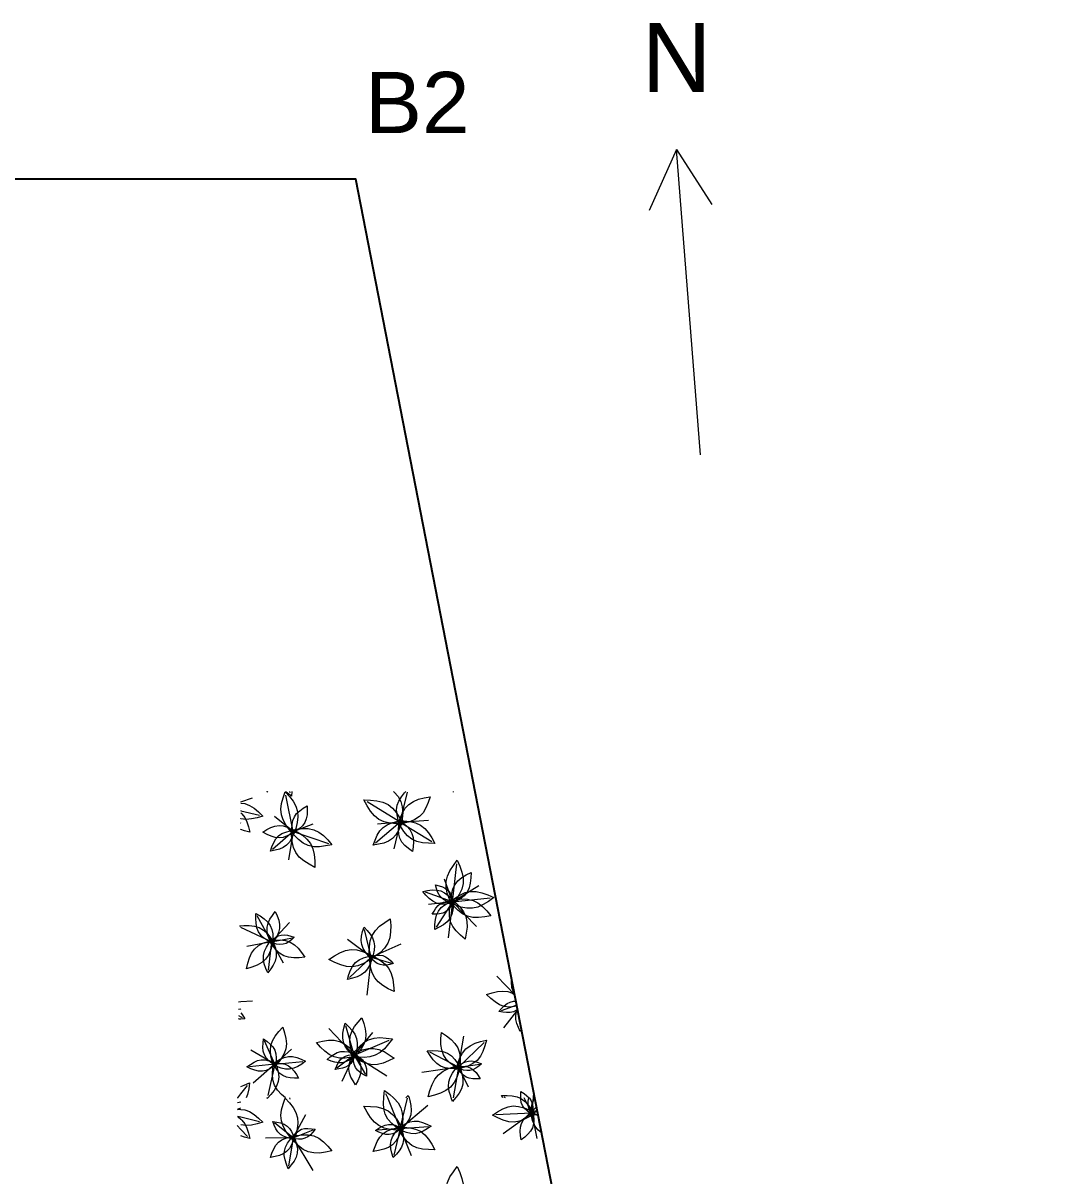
# Model space of a CAD drawing. Header units: metres. Extents: x 0 to 46.1, y -33.1 to 1.9.
# Drawn here: x 38.58 to 45.36, y -6.51 to 1.02 of the extents above; entities that cross this region are included whole.
import ezdxf
from ezdxf.enums import TextEntityAlignment as Align

# ---------------------------------------------------------------- set-up
doc = ezdxf.new("R2010")
doc.units = ezdxf.units.M
doc.header["$LTSCALE"] = 0.02
doc.layers.add('AB_EXT_MASSIF', color=8, linetype='Continuous', lineweight=9)
for name, color, linetype, lineweight, true_color in [('DIM', 7, 'Continuous', 13, 0x000000), ('SITE', 7, 'Continuous', 25, 0x000000), ('TEXT', 7, 'Continuous', 13, 0x000000)]:
    doc.layers.add(name, color=color, linetype=linetype, lineweight=lineweight, true_color=true_color)
doc.styles.add('JV', font='arial.ttf')

msp = doc.modelspace()

# ---------------------------------------------------------------- linework, layer by layer
at = {"layer": 'AB_EXT_MASSIF', "lineweight": 9, "true_color": 0x606060, "transparency": 33554597}
for points in [[(40, -4.0531), (39.9994, -4.0537)], [(40, -4.0656), (40.0755, -4.0396)], [(40.1747, -4), (40.1706, -4.0044), (40.1692, -4)], [(40.3438, -4.2795), (40.3167, -4.2487), (40.2927, -4.2172), (40.2744, -4.1847), (40.2635, -4.1506), (40.2607, -4.115), (40.2653, -4.0779), (40.2756, -4.0398), (40.289, -4.0009), (40.3161, -4.0318), (40.3401, -4.0632), (40.3585, -4.0958), (40.3694, -4.1298), (40.3722, -4.1654), (40.3676, -4.2025), (40.3572, -4.2407), (40.3438, -4.2795)], [(40.3321, -4), (40.3288, -4.029), (40.2947, -4.004), (40.2899, -4)], [(40.34, -4.26), (40.2934, -4.0232)], [(40.3161, -4), (40.3194, -4.0076)], [(41.0578, -4.211), (41.0146, -4.2099), (40.9731, -4.206), (40.9347, -4.1969), (40.9006, -4.1809), (40.871, -4.1576), (40.8457, -4.1275), (40.8235, -4.0922), (40.803, -4.0541), (40.8463, -4.0552), (40.8878, -4.0591), (40.9261, -4.0682), (40.9602, -4.0841), (40.9898, -4.1074), (41.0152, -4.1375), (41.0374, -4.1728), (41.0578, -4.211)], [(40.9968, -4), (41.0012, -4.0039), (41.0259, -4.0327), (41.0435, -4.0644), (41.0533, -4.0994), (41.0561, -4.1372), (41.0534, -4.1773), (41.0477, -4.2187)], [(41.0361, -4.2163), (41.0262, -4.1831), (41.0189, -4.1506), (41.0164, -4.1192), (41.0201, -4.0893), (41.0305, -4.0611), (41.0471, -4.0344), (41.0685, -4.0088), (41.0769, -4)], [(41.0252, -4.2125), (41.0386, -4.1748), (41.0539, -4.1394), (41.0728, -4.1083), (41.0966, -4.0829), (41.1255, -4.0636), (41.1592, -4.0498), (41.1966, -4.0404), (41.236, -4.0333), (41.2227, -4.0711), (41.2074, -4.1065), (41.1884, -4.1375), (41.1647, -4.163), (41.1357, -4.1823), (41.102, -4.1961), (41.0646, -4.2055), (41.0252, -4.2125)], [(41.04, -4.2), (41.0879, -4.0024)], [(41.3854, -4), (41.3848, -4.0034)], [(39.9986, -4.1241), (40, -4.1244)], [(40, -4.1092), (39.9988, -4.1095)], [(39.9993, -4.0658), (40, -4.0656)], [(40, -4.0749), (40.024, -4.0779), (40.0557, -4.0896), (40.0856, -4.1083), (40.1142, -4.1323), (40.1421, -4.1592), (40.1049, -4.1702), (40.0685, -4.1782), (40.0333, -4.181), (40, -4.1768)], [(40, -4.1244), (40.1213, -4.1541)], [(40, -4.1391), (40.0063, -4.1443), (40.0248, -4.1689), (40.0386, -4.1981), (40.0487, -4.2306), (40.0569, -4.2651), (40.0229, -4.2552), (40, -4.2467)], [(40.3331, -4.2725), (40.3324, -4.243), (40.3337, -4.2145), (40.3387, -4.188), (40.3484, -4.1642), (40.3634, -4.1432), (40.3831, -4.1249), (40.4065, -4.1086), (40.4319, -4.0933), (40.4326, -4.1229), (40.4313, -4.1514), (40.4263, -4.1779), (40.4165, -4.2017), (40.4016, -4.2227), (40.3819, -4.241), (40.3585, -4.2573), (40.3331, -4.2725)], [(41.04, -4.2), (40.8234, -4.0666)], [(39.9977, -4.2029), (40, -4.2052)], [(40, -4.1768), (39.9999, -4.1768), (39.998, -4.1762)], [(40.34, -4.26), (40.2192, -4.1626)], [(40.34, -4.26), (40.4711, -4.2093)], [(41.0533, -4.1887), (41.0413, -4.2227), (41.0275, -4.2546), (41.0104, -4.2827), (40.989, -4.3056), (40.9629, -4.3231), (40.9325, -4.3355), (40.8987, -4.3439), (40.8632, -4.3503), (40.8752, -4.3163), (40.889, -4.2844), (40.9061, -4.2563), (40.9275, -4.2334), (40.9536, -4.2159), (40.9841, -4.2036), (41.0178, -4.1951), (41.0533, -4.1887)], [(41.04, -4.2), (40.8784, -4.3374)], [(41.04, -4.2), (40.8922, -4.2113)], [(41.04, -4.2), (40.998, -4.3734)], [(41.0231, -4.1896), (41.0641, -4.1906), (41.1035, -4.1943), (41.1398, -4.203), (41.1722, -4.2181), (41.2002, -4.2402), (41.2243, -4.2687), (41.2453, -4.3022), (41.2647, -4.3384), (41.2237, -4.3373), (41.1843, -4.3336), (41.148, -4.325), (41.1156, -4.3099), (41.0876, -4.2878), (41.0635, -4.2592), (41.0425, -4.2258), (41.0231, -4.1896)], [(41.0341, -4.1856), (41.0596, -4.2052), (41.0829, -4.2257), (41.102, -4.2479), (41.1156, -4.2724), (41.1232, -4.2994), (41.1253, -4.3286), (41.1232, -4.3596), (41.1188, -4.3915), (41.0932, -4.3719), (41.07, -4.3514), (41.0509, -4.3291), (41.0373, -4.3046), (41.0297, -4.2777), (41.0276, -4.2484), (41.0297, -4.2175), (41.0341, -4.1856)], [(41.04, -4.2), (41.2247, -4.1859)], [(41.04, -4.2), (41.2454, -4.3265)], [(40, -4.2467), (39.9973, -4.2457)], [(40.3548, -4.2597), (40.3287, -4.2756), (40.3025, -4.2892), (40.2762, -4.2984), (40.2498, -4.302), (40.2233, -4.2995), (40.1967, -4.2913), (40.17, -4.2788), (40.1432, -4.2639), (40.1693, -4.248), (40.1955, -4.2344), (40.2218, -4.2252), (40.2482, -4.2216), (40.2747, -4.2241), (40.3013, -4.2323), (40.3281, -4.2448), (40.3548, -4.2597)], [(40.3511, -4.2503), (40.3413, -4.2791), (40.3301, -4.3062), (40.3159, -4.3301), (40.2981, -4.3497), (40.2763, -4.3647), (40.2508, -4.3755), (40.2224, -4.383), (40.1925, -4.3888), (40.2023, -4.36), (40.2135, -4.3329), (40.2277, -4.309), (40.2455, -4.2894), (40.2673, -4.2744), (40.2928, -4.2636), (40.3212, -4.2561), (40.3511, -4.2503)], [(40.34, -4.26), (40.2052, -4.3777)], [(40.34, -4.26), (40.3111, -4.4453)], [(40.3209, -4.2535), (40.3617, -4.2453), (40.4015, -4.2402), (40.4394, -4.2406), (40.4748, -4.2483), (40.5075, -4.2638), (40.5377, -4.2867), (40.566, -4.3151), (40.5933, -4.3466), (40.5525, -4.3547), (40.5127, -4.3599), (40.4748, -4.3595), (40.4394, -4.3518), (40.4067, -4.3362), (40.3765, -4.3133), (40.3482, -4.2849), (40.3209, -4.2535)], [(40.3293, -4.2423), (40.3668, -4.2628), (40.4014, -4.285), (40.4309, -4.3103), (40.4536, -4.3396), (40.4691, -4.3734), (40.4777, -4.4113), (40.4812, -4.4523), (40.4819, -4.495), (40.4445, -4.4745), (40.4098, -4.4523), (40.3804, -4.427), (40.3576, -4.3976), (40.3422, -4.3639), (40.3335, -4.326), (40.33, -4.285), (40.3293, -4.2423)], [(40.34, -4.26), (40.5715, -4.3391)], [(41.3776, -4.7405), (41.3606, -4.7014), (41.3469, -4.6626), (41.3392, -4.6246), (41.3394, -4.5875), (41.348, -4.5514), (41.3644, -4.5162), (41.3868, -4.4818), (41.4124, -4.4477), (41.4293, -4.4869), (41.443, -4.5256), (41.4507, -4.5636), (41.4506, -4.6007), (41.442, -4.6368), (41.4256, -4.672), (41.4032, -4.7064), (41.3776, -4.7405)], [(41.38, -4.72), (41.4096, -4.4712)], [(41.38, -4.72), (41.3292, -4.5718)], [(41.3708, -4.7345), (41.3722, -4.699), (41.3759, -4.6651), (41.3839, -4.6338), (41.3974, -4.606), (41.4168, -4.5821), (41.4418, -4.5617), (41.471, -4.5439), (41.5025, -4.5277), (41.5011, -4.5631), (41.4974, -4.5971), (41.4894, -4.6284), (41.476, -4.6561), (41.4565, -4.6801), (41.4315, -4.7005), (41.4023, -4.7182), (41.3708, -4.7345)], [(41.3945, -4.7252), (41.3632, -4.731), (41.3328, -4.7345), (41.3038, -4.7338), (41.2769, -4.7276), (41.252, -4.7153), (41.2292, -4.6975), (41.2078, -4.6755), (41.1873, -4.6512), (41.2186, -4.6454), (41.2491, -4.6419), (41.278, -4.6426), (41.305, -4.6488), (41.3298, -4.6611), (41.3526, -4.6788), (41.374, -4.7009), (41.3945, -4.7252)], [(41.38, -4.72), (41.2039, -4.6571)], [(41.3883, -4.7284), (41.3647, -4.722), (41.3425, -4.7143), (41.3227, -4.7042), (41.3062, -4.6909), (41.2931, -4.6741), (41.2832, -4.6542), (41.2757, -4.6319), (41.2697, -4.6083), (41.2932, -4.6146), (41.3155, -4.6224), (41.3352, -4.6325), (41.3518, -4.6458), (41.3649, -4.6625), (41.3748, -4.6824), (41.3822, -4.7048), (41.3883, -4.7284)], [(41.3597, -4.7222), (41.3937, -4.6972), (41.4281, -4.6754), (41.4632, -4.6596), (41.499, -4.6515), (41.5358, -4.6519), (41.5734, -4.66), (41.6116, -4.674), (41.6501, -4.6913), (41.6161, -4.7163), (41.5817, -4.738), (41.5466, -4.7539), (41.5108, -4.7619), (41.474, -4.7616), (41.4364, -4.7535), (41.3982, -4.7394), (41.3597, -4.7222)], [(41.38, -4.72), (41.5519, -4.6135)], [(41.38, -4.72), (41.2236, -4.7366)], [(41.3899, -4.7139), (41.3786, -4.735), (41.3664, -4.7546), (41.3524, -4.7713), (41.3361, -4.7842), (41.3172, -4.7931), (41.296, -4.7982), (41.2731, -4.8004), (41.2491, -4.8011), (41.2604, -4.78), (41.2726, -4.7604), (41.2866, -4.7437), (41.3029, -4.7308), (41.3218, -4.7219), (41.343, -4.7168), (41.3659, -4.7146), (41.3899, -4.7139)], [(41.3887, -4.7064), (41.3873, -4.7397), (41.3838, -4.7717), (41.3763, -4.8012), (41.3636, -4.8273), (41.3453, -4.8499), (41.3218, -4.8691), (41.2943, -4.8858), (41.2646, -4.9011), (41.266, -4.8677), (41.2695, -4.8358), (41.2769, -4.8063), (41.2896, -4.7802), (41.308, -4.7576), (41.3315, -4.7384), (41.359, -4.7217), (41.3887, -4.7064)], [(41.38, -4.72), (41.2745, -4.8855)], [(41.38, -4.72), (41.3522, -4.9536)], [(41.361, -4.7132), (41.4019, -4.7056), (41.4418, -4.701), (41.4796, -4.7019), (41.5149, -4.7101), (41.5473, -4.7261), (41.5772, -4.7494), (41.6051, -4.7782), (41.632, -4.81), (41.5911, -4.8176), (41.5512, -4.8222), (41.5134, -4.8212), (41.4781, -4.8131), (41.4457, -4.7971), (41.4158, -4.7738), (41.3879, -4.745), (41.361, -4.7132)], [(41.3737, -4.7017), (41.4039, -4.7278), (41.4311, -4.7549), (41.453, -4.7838), (41.468, -4.8151), (41.4754, -4.849), (41.4758, -4.8853), (41.4709, -4.9234), (41.4631, -4.9625), (41.433, -4.9364), (41.4058, -4.9093), (41.3838, -4.8804), (41.3689, -4.8491), (41.3615, -4.8152), (41.3611, -4.7789), (41.366, -4.7408), (41.3737, -4.7017)], [(41.38, -4.72), (41.6269, -4.6938)], [(41.38, -4.72), (41.5384, -4.8804)], [(40.2077, -4.9939), (40.1795, -4.9771), (40.1535, -4.959), (40.1315, -4.9387), (40.1149, -4.9155), (40.104, -4.889), (40.0984, -4.8597), (40.0969, -4.828), (40.0975, -4.7952), (40.1258, -4.812), (40.1518, -4.8301), (40.1737, -4.8504), (40.1904, -4.8736), (40.2013, -4.9), (40.2069, -4.9294), (40.2084, -4.9611), (40.2077, -4.9939)], [(40.2, -4.98), (40.1064, -4.8111)], [(40.1982, -4.9948), (40.1861, -4.9665), (40.1763, -4.9385), (40.1708, -4.911), (40.171, -4.8842), (40.1773, -4.8582), (40.1892, -4.8328), (40.2055, -4.808), (40.2241, -4.7835), (40.2362, -4.8118), (40.246, -4.8398), (40.2515, -4.8673), (40.2513, -4.8941), (40.245, -4.9201), (40.2331, -4.9454), (40.2168, -4.9703), (40.1982, -4.9948)], [(39.9903, -4.8767), (40, -4.8759)], [(40, -4.8867), (39.9993, -4.8864)], [(40, -4.8759), (40.018, -4.8742), (40.0543, -4.8734), (40.0883, -4.8775), (40.1194, -4.8878), (40.1473, -4.905), (40.1723, -4.9285), (40.195, -4.9568), (40.2165, -4.9877)], [(40.2, -4.98), (40, -4.8867)], [(40.2, -4.98), (40.3163, -4.8552)], [(40.8535, -5.0947), (40.8319, -5.0721), (40.8127, -5.0489), (40.7977, -5.0247), (40.7884, -4.9991), (40.7852, -4.9721), (40.7875, -4.9437), (40.7942, -4.9143), (40.8032, -4.8844), (40.8248, -4.907), (40.844, -4.9302), (40.859, -4.9544), (40.8683, -4.98), (40.8716, -5.007), (40.8692, -5.0354), (40.8625, -5.0648), (40.8535, -5.0947)], [(40.8406, -5.0988), (40.8379, -5.0555), (40.8381, -5.0137), (40.8438, -4.9746), (40.8567, -4.9392), (40.8773, -4.9076), (40.9051, -4.8795), (40.9384, -4.8543), (40.9747, -4.8305), (40.9774, -4.8738), (40.9772, -4.9156), (40.9715, -4.9546), (40.9586, -4.9901), (40.938, -5.0217), (40.9102, -5.0497), (40.8769, -5.075), (40.8406, -5.0988)], [(40.2124, -4.9668), (40.2041, -5.0032), (40.1937, -5.0378), (40.1794, -5.0687), (40.1601, -5.0949), (40.1353, -5.116), (40.1054, -5.1324), (40.0717, -5.1452), (40.0359, -5.156), (40.0442, -5.1195), (40.0546, -5.085), (40.0689, -5.054), (40.0882, -5.0278), (40.113, -5.0067), (40.1428, -4.9904), (40.1765, -4.9776), (40.2124, -4.9668)], [(40.2019, -4.9647), (40.2144, -4.994), (40.2246, -5.023), (40.2302, -5.0514), (40.23, -5.0792), (40.2235, -5.1061), (40.2111, -5.1324), (40.1943, -5.1581), (40.175, -5.1835), (40.1625, -5.1542), (40.1523, -5.1252), (40.1467, -5.0967), (40.1469, -5.069), (40.1534, -5.042), (40.1658, -5.0158), (40.1826, -4.9901), (40.2019, -4.9647)], [(40.1837, -4.9724), (40.2207, -4.969), (40.2566, -4.9682), (40.2902, -4.9722), (40.321, -4.9824), (40.3485, -4.9994), (40.3732, -5.0226), (40.3957, -5.0506), (40.4169, -5.0811), (40.3799, -5.0845), (40.344, -5.0853), (40.3104, -5.0813), (40.2796, -5.0711), (40.252, -5.0541), (40.2274, -5.0309), (40.2049, -5.0029), (40.1837, -4.9724)], [(40.1888, -4.9822), (40.2065, -4.9667), (40.2245, -4.953), (40.2432, -4.9426), (40.2627, -4.9364), (40.283, -4.9348), (40.3042, -4.9375), (40.3261, -4.9435), (40.3482, -4.9512), (40.3306, -4.9666), (40.3126, -4.9803), (40.2939, -4.9908), (40.2744, -4.997), (40.2541, -4.9985), (40.2329, -4.9958), (40.211, -4.9899), (40.1888, -4.9822)], [(40.2, -4.98), (40.3355, -4.9537)], [(40.85, -5.08), (40.695, -4.9651)], [(40.85, -5.08), (40.8072, -4.9012)], [(40.2, -4.98), (40.0384, -5.0114)], [(40.2, -4.98), (40.1772, -5.166)], [(40.2, -4.98), (40.2762, -5.1174)], [(40.8708, -5.0787), (40.835, -5.1025), (40.799, -5.1231), (40.7627, -5.1375), (40.7259, -5.144), (40.6886, -5.142), (40.6508, -5.132), (40.6126, -5.116), (40.5742, -5.0966), (40.61, -5.0728), (40.646, -5.0523), (40.6823, -5.0379), (40.7191, -5.0314), (40.7564, -5.0334), (40.7942, -5.0434), (40.8324, -5.0594), (40.8708, -5.0787)], [(40.85, -5.08), (41.0463, -4.9948)], [(40.8616, -5.069), (40.8523, -5.1007), (40.8412, -5.1306), (40.827, -5.1571), (40.8085, -5.1792), (40.7854, -5.1965), (40.7582, -5.2093), (40.7277, -5.2187), (40.6955, -5.2263), (40.7049, -5.1946), (40.7159, -5.1647), (40.7302, -5.1382), (40.7487, -5.1161), (40.7717, -5.0988), (40.799, -5.086), (40.8294, -5.0766), (40.8616, -5.069)], [(40.85, -5.08), (40.7088, -5.2137)], [(40.85, -5.08), (40.8214, -5.3295)], [(40.8388, -5.063), (40.8765, -5.0817), (40.9115, -5.1021), (40.9415, -5.1259), (40.965, -5.1539), (40.9816, -5.1865), (40.9916, -5.2235), (40.9967, -5.2637), (40.9991, -5.3057), (40.9614, -5.287), (40.9264, -5.2665), (40.8964, -5.2428), (40.8728, -5.2148), (40.8563, -5.1822), (40.8463, -5.1452), (40.8412, -5.105), (40.8388, -5.063)], [(40.8391, -5.0768), (40.8619, -5.0712), (40.8842, -5.0674), (40.9055, -5.0668), (40.9255, -5.0703), (40.9443, -5.0783), (40.9618, -5.0905), (40.9784, -5.1059), (40.9944, -5.1229), (40.9717, -5.1284), (40.9494, -5.1322), (40.9281, -5.1329), (40.908, -5.1293), (40.8893, -5.1213), (40.8718, -5.1092), (40.8552, -5.0938), (40.8391, -5.0768)], [(40.85, -5.08), (40.982, -5.1192)], [(41.7882, -5.3265), (41.6712, -5.2057)], [(41.7883, -5.3272), (41.7785, -5.31), (41.7683, -5.2783), (41.7655, -5.2451), (41.7681, -5.2235)], [(41.8024, -5.3997), (41.786, -5.4035), (41.7517, -5.4065), (41.7189, -5.4028), (41.6879, -5.3916), (41.6585, -5.3736), (41.6303, -5.3504), (41.6027, -5.3244), (41.639, -5.3133), (41.6745, -5.3051), (41.7089, -5.302), (41.7417, -5.3058), (41.7727, -5.317), (41.7881, -5.3264)], [(40, -5.4189), (39.9967, -5.4202), (39.9842, -5.4223)], [(39.9848, -5.372), (40, -5.3711)], [(40, -5.3711), (40.0759, -5.3669)], [(41.8067, -5.4218), (41.7995, -5.4274), (41.7794, -5.4372), (41.7577, -5.4422), (41.7344, -5.4427), (41.7098, -5.4399), (41.6846, -5.4351), (41.7012, -5.4156), (41.7184, -5.3979), (41.7369, -5.3836), (41.7569, -5.3737), (41.7786, -5.3688), (41.7963, -5.3684)], [(41.8013, -5.3937), (41.698, -5.4304)], [(40, -5.4848), (39.9913, -5.4848), (39.9835, -5.4844)], [(39.9838, -5.4615), (40, -5.4707)], [(40, -5.4448), (40.0077, -5.456), (40.0243, -5.4845), (40, -5.4848)], [(40, -5.4707), (40.0084, -5.4755)], [(40.7362, -5.7383), (40.7239, -5.7017), (40.7145, -5.6657), (40.7104, -5.6307), (40.7133, -5.5972), (40.7238, -5.5652), (40.7413, -5.5347), (40.7641, -5.5053), (40.7899, -5.4765), (40.8022, -5.5131), (40.8116, -5.5491), (40.8157, -5.5841), (40.8128, -5.6176), (40.8023, -5.6495), (40.7848, -5.6801), (40.762, -5.7095), (40.7362, -5.7383)], [(41.8069, -5.4228), (41.7143, -5.5425)], [(41.8324, -5.5539), (41.8237, -5.5663), (41.8113, -5.54), (41.8011, -5.5139), (41.7951, -5.4881), (41.7944, -5.4628), (41.7995, -5.438), (41.8066, -5.4214)], [(40.216, -5.7981), (40.2043, -5.7616), (40.1954, -5.7257), (40.1919, -5.691), (40.1953, -5.6578), (40.2061, -5.6262), (40.2239, -5.5962), (40.247, -5.5673), (40.273, -5.539), (40.2847, -5.5756), (40.2936, -5.6115), (40.2971, -5.6462), (40.2937, -5.6794), (40.2829, -5.711), (40.2651, -5.741), (40.242, -5.7699), (40.216, -5.7981)], [(40.74, -5.72), (40.5738, -5.5468)], [(40.7445, -5.7357), (40.7202, -5.7124), (40.6983, -5.6884), (40.681, -5.6631), (40.6697, -5.6361), (40.6649, -5.6072), (40.666, -5.5766), (40.6717, -5.5447), (40.6799, -5.512), (40.7042, -5.5353), (40.7261, -5.5592), (40.7434, -5.5845), (40.7547, -5.6116), (40.7595, -5.6404), (40.7584, -5.6711), (40.7527, -5.703), (40.7445, -5.7357)], [(40.74, -5.72), (40.6851, -5.5299)], [(40.2255, -5.7925), (40.2027, -5.7759), (40.182, -5.7583), (40.1649, -5.7392), (40.1526, -5.7181), (40.1454, -5.6946), (40.143, -5.6691), (40.1443, -5.642), (40.1475, -5.614), (40.1702, -5.6307), (40.191, -5.6482), (40.2081, -5.6673), (40.2204, -5.6884), (40.2276, -5.7119), (40.2299, -5.7374), (40.2287, -5.7645), (40.2255, -5.7925)], [(40.22, -5.78), (40.1537, -5.6283)], [(40.7587, -5.7262), (40.7189, -5.7345), (40.68, -5.7398), (40.643, -5.7396), (40.6084, -5.7323), (40.5764, -5.7173), (40.5467, -5.6952), (40.5189, -5.6676), (40.492, -5.6371), (40.5318, -5.6288), (40.5707, -5.6235), (40.6077, -5.6237), (40.6423, -5.631), (40.6743, -5.646), (40.704, -5.6681), (40.7318, -5.6957), (40.7587, -5.7262)], [(40.7212, -5.728), (40.7464, -5.6943), (40.7729, -5.6635), (40.8017, -5.6382), (40.8335, -5.6201), (40.8687, -5.6097), (40.9069, -5.6065), (40.9474, -5.6088), (40.9891, -5.614), (40.9639, -5.6477), (40.9375, -5.6785), (40.9087, -5.7038), (40.8768, -5.7219), (40.8417, -5.7323), (40.8035, -5.7355), (40.763, -5.7332), (40.7212, -5.728)], [(40.74, -5.72), (40.8605, -5.5725)], [(40.74, -5.72), (40.9677, -5.6231)], [(41.4284, -5.8171), (41.3957, -5.7953), (41.3657, -5.7722), (41.3407, -5.7467), (41.3222, -5.718), (41.3107, -5.6858), (41.3058, -5.6504), (41.3058, -5.6125), (41.3086, -5.5733), (41.3413, -5.5951), (41.3713, -5.6182), (41.3963, -5.6437), (41.4148, -5.6724), (41.4262, -5.7046), (41.4312, -5.74), (41.4311, -5.7779), (41.4284, -5.8171)], [(41.4062, -5.8134), (41.4169, -5.7752), (41.4297, -5.7391), (41.4465, -5.7071), (41.4683, -5.6803), (41.4957, -5.6593), (41.5282, -5.6434), (41.5646, -5.6317), (41.6031, -5.6221), (41.5924, -5.6603), (41.5796, -5.6963), (41.5629, -5.7284), (41.541, -5.7551), (41.5136, -5.7762), (41.4811, -5.792), (41.4447, -5.8038), (41.4062, -5.8134)], [(41.42, -5.8), (41.4552, -5.5964)], [(41.42, -5.8), (41.5874, -5.6374)], [(40.22, -5.78), (40.0648, -5.6889)], [(40.22, -5.78), (40.3308, -5.6816)], [(40.7534, -5.7178), (40.7317, -5.7357), (40.7096, -5.7514), (40.6869, -5.7632), (40.6634, -5.7698), (40.639, -5.7709), (40.6137, -5.7669), (40.5878, -5.759), (40.5616, -5.7489), (40.5833, -5.7311), (40.6054, -5.7154), (40.6281, -5.7036), (40.6516, -5.6969), (40.676, -5.6958), (40.7013, -5.6998), (40.7272, -5.7078), (40.7534, -5.7178)], [(40.7494, -5.713), (40.7399, -5.7353), (40.7294, -5.7561), (40.7168, -5.7742), (40.7015, -5.7888), (40.6832, -5.7994), (40.6623, -5.8065), (40.6394, -5.8108), (40.6153, -5.8136), (40.6247, -5.7913), (40.6353, -5.7704), (40.6479, -5.7523), (40.6632, -5.7378), (40.6814, -5.7272), (40.7023, -5.7201), (40.7253, -5.7158), (40.7494, -5.713)], [(40.74, -5.72), (40.626, -5.8056)], [(40.74, -5.72), (40.658, -5.8925)], [(40.7394, -5.7053), (40.7557, -5.7309), (40.7697, -5.7566), (40.7793, -5.7825), (40.7834, -5.8086), (40.7814, -5.8349), (40.7738, -5.8615), (40.762, -5.8882), (40.7478, -5.915), (40.7315, -5.8894), (40.7175, -5.8637), (40.7078, -5.8378), (40.7037, -5.8117), (40.7057, -5.7854), (40.7133, -5.7589), (40.7252, -5.7321), (40.7394, -5.7053)], [(40.7204, -5.7184), (40.7571, -5.7009), (40.7936, -5.6864), (40.8296, -5.6777), (40.865, -5.6765), (40.8997, -5.6834), (40.9339, -5.6978), (40.9675, -5.718), (41.001, -5.7412), (40.9642, -5.7588), (40.9277, -5.7732), (40.8917, -5.7819), (40.8563, -5.7831), (40.8216, -5.7762), (40.7874, -5.7618), (40.7538, -5.7417), (40.7204, -5.7184)], [(40.734, -5.7096), (40.7556, -5.722), (40.7755, -5.7353), (40.7924, -5.7504), (40.8053, -5.7678), (40.8139, -5.7877), (40.8186, -5.8099), (40.8201, -5.8339), (40.82, -5.8588), (40.7984, -5.8464), (40.7785, -5.833), (40.7616, -5.8179), (40.7486, -5.8005), (40.74, -5.7806), (40.7354, -5.7584), (40.7339, -5.7345), (40.734, -5.7096)], [(40.74, -5.72), (40.8131, -5.8468)], [(40.74, -5.72), (40.9529, -5.8548)], [(41.4354, -5.8081), (41.3995, -5.8096), (41.365, -5.8086), (41.3328, -5.8032), (41.3037, -5.7919), (41.278, -5.7743), (41.2553, -5.7508), (41.2351, -5.7228), (41.2161, -5.6924), (41.2519, -5.6909), (41.2864, -5.6918), (41.3186, -5.6973), (41.3477, -5.7086), (41.3734, -5.7262), (41.3961, -5.7497), (41.4164, -5.7777), (41.4354, -5.8081)], [(41.42, -5.8), (41.2336, -5.7016)], [(40.2336, -5.7787), (40.2107, -5.7952), (40.1875, -5.8096), (40.164, -5.82), (40.1399, -5.8252), (40.1153, -5.8247), (40.0902, -5.8191), (40.0647, -5.8095), (40.039, -5.7977), (40.0619, -5.7812), (40.0851, -5.7668), (40.1086, -5.7564), (40.1327, -5.7512), (40.1573, -5.7516), (40.1824, -5.7573), (40.2079, -5.7669), (40.2336, -5.7787)], [(40.22, -5.78), (40.0546, -5.7962)], [(40.22, -5.78), (40.0801, -5.9042)], [(40.2237, -5.7631), (40.2346, -5.7971), (40.2429, -5.8306), (40.2462, -5.8629), (40.243, -5.8938), (40.2329, -5.9232), (40.2163, -5.9512), (40.1948, -5.9781), (40.1747, -6)], [(40.22, -5.78), (40.1749, -5.9851)], [(40.2048, -5.7815), (40.2304, -5.763), (40.2563, -5.747), (40.2826, -5.7354), (40.3094, -5.7296), (40.3369, -5.73), (40.3649, -5.7363), (40.3934, -5.7471), (40.4221, -5.7602), (40.3965, -5.7787), (40.3707, -5.7947), (40.3444, -5.8063), (40.3175, -5.8121), (40.29, -5.8117), (40.262, -5.8054), (40.2335, -5.7946), (40.2048, -5.7815)], [(40.2899, -6), (40.2636, -5.9778), (40.2379, -5.9491), (40.2194, -5.9173), (40.2087, -5.8822), (40.2051, -5.8439), (40.207, -5.8032), (40.2118, -5.7613)], [(40.2082, -5.7731), (40.2364, -5.7732), (40.2636, -5.7752), (40.2887, -5.7806), (40.3111, -5.7905), (40.3307, -5.8053), (40.3477, -5.8245), (40.3626, -5.8473), (40.3765, -5.8718), (40.3483, -5.8717), (40.3212, -5.8698), (40.2961, -5.8643), (40.2736, -5.8544), (40.254, -5.8397), (40.237, -5.8204), (40.2221, -5.7977), (40.2082, -5.7731)], [(40.22, -5.78), (40.4047, -5.7619)], [(41.4349, -5.7855), (41.4233, -5.8268), (41.4095, -5.8657), (41.3914, -5.9003), (41.3679, -5.9291), (41.3383, -5.9519), (41.3033, -5.9689), (41.264, -5.9816), (41.2224, -5.992), (41.234, -5.9507), (41.2478, -5.9118), (41.2659, -5.8773), (41.2894, -5.8484), (41.319, -5.8257), (41.354, -5.8086), (41.3933, -5.7959), (41.4349, -5.7855)], [(41.3731, -6), (41.3693, -5.9896), (41.3597, -5.9571), (41.355, -5.9255), (41.3567, -5.895), (41.3654, -5.8657), (41.3804, -5.8375), (41.4003, -5.8101), (41.4229, -5.7833)], [(41.4229, -5.7833), (41.4351, -5.8162), (41.4447, -5.8486), (41.4494, -5.8802), (41.4477, -5.9108), (41.439, -5.9401), (41.424, -5.9683), (41.4041, -5.9956), (41.4004, -6)], [(41.4086, -5.8016), (41.4273, -5.7869), (41.4462, -5.7739), (41.4656, -5.7643), (41.4856, -5.759), (41.5063, -5.7584), (41.5276, -5.7622), (41.5494, -5.7693), (41.5714, -5.7782), (41.5528, -5.793), (41.5339, -5.806), (41.5145, -5.8156), (41.4945, -5.8209), (41.4738, -5.8214), (41.4525, -5.8177), (41.4307, -5.8106), (41.4086, -5.8016)], [(41.4093, -5.7943), (41.4343, -5.7933), (41.4584, -5.794), (41.4809, -5.7978), (41.5012, -5.8057), (41.5192, -5.818), (41.535, -5.8344), (41.5492, -5.8539), (41.5624, -5.8752), (41.5374, -5.8762), (41.5133, -5.8755), (41.4908, -5.8717), (41.4705, -5.8638), (41.4525, -5.8515), (41.4367, -5.8351), (41.4225, -5.8156), (41.4093, -5.7943)], [(41.42, -5.8), (41.5584, -5.7801)], [(41.42, -5.8), (41.1811, -5.8343)], [(41.42, -5.8), (41.3854, -6)], [(41.42, -5.8), (41.4831, -5.9284)], [(40, -5.9259), (40.0197, -5.9165), (40.0561, -5.9022), (40.0506, -5.941), (40.0428, -5.9779), (40.0347, -6)], [(40, -5.9733), (40.0427, -5.9192)], [(39.9778, -6.0015), (39.9789, -6)], [(39.9789, -6), (40, -5.9733)], [(40.1747, -6), (40.1706, -6.0044), (40.1692, -6)], [(40.3438, -6.2795), (40.3167, -6.2487), (40.2927, -6.2172), (40.2744, -6.1847), (40.2635, -6.1506), (40.2607, -6.115), (40.2653, -6.0779), (40.2756, -6.0398), (40.289, -6.0009), (40.3161, -6.0318), (40.3401, -6.0632), (40.3585, -6.0958), (40.3694, -6.1298), (40.3722, -6.1654), (40.3676, -6.2025), (40.3572, -6.2407), (40.3438, -6.2795)], [(40.3161, -6), (40.3194, -6.0076)], [(41.0477, -6.2187), (41.0146, -6.1933), (40.9844, -6.1667), (40.9597, -6.1379), (40.9421, -6.1062), (40.9322, -6.0712), (40.9295, -6.0334), (40.9318, -6)], [(40.9318, -6), (40.9322, -5.9933), (40.9379, -5.9519), (40.971, -5.9773), (40.9968, -6)], [(40.9577, -6), (40.9467, -5.9733)], [(41.04, -6.2), (40.9577, -6)], [(40.9968, -6), (41.0012, -6.0039), (41.0259, -6.0327), (41.0435, -6.0644), (41.0533, -6.0994), (41.0561, -6.1372), (41.0534, -6.1773), (41.0477, -6.2187)], [(41.0972, -6), (41.1023, -6.017), (41.1095, -6.0495), (41.1121, -6.0809), (41.1084, -6.1107), (41.098, -6.139), (41.0814, -6.1657), (41.06, -6.1913), (41.0361, -6.2163)], [(41.04, -6.2), (41.0879, -6.0024)], [(41.0769, -6), (41.0924, -5.9838), (41.0972, -6)], [(41.4004, -6), (41.3815, -6.0225), (41.3731, -6)], [(41.7101, -6), (41.7015, -5.9849), (41.7371, -5.9849), (41.7715, -5.9872), (41.8032, -5.9938), (41.8174, -6)], [(41.7275, -6), (41.7185, -5.9948)], [(41.8174, -6), (41.8317, -6.0062), (41.8566, -6.0248), (41.8782, -6.049), (41.8973, -6.0777), (41.9149, -6.1087)], [(41.8266, -6), (41.8263, -5.9836), (41.8276, -5.959), (41.8484, -5.9722), (41.8674, -5.9864), (41.8812, -6)], [(41.9054, -6.1106), (41.8847, -6.0973), (41.8656, -6.0832), (41.8496, -6.0674), (41.8377, -6.0496), (41.8302, -6.0295), (41.8267, -6.0073), (41.8266, -6)], [(41.9, -6.1), (41.8487, -6)], [(41.8988, -6.1122), (41.8883, -6.0892), (41.8797, -6.0664), (41.8746, -6.0439), (41.8742, -6.0219), (41.8788, -6.0004), (41.879, -6)], [(41.8812, -6), (41.8834, -6.0022), (41.8953, -6.02), (41.9029, -6.0401), (41.9064, -6.0622), (41.9067, -6.086), (41.9054, -6.1106)], [(41.8882, -6.1149), (41.8938, -6.0761), (41.9016, -6.0392), (41.9139, -6.0056), (41.9173, -6)], [(41.9, -6.1), (41.9097, -6)], [(41.9097, -6), (41.9129, -5.9671)], [(41.9173, -6), (41.9189, -5.9976)], [(39.9769, -6.0748), (39.9906, -6.0737), (40, -6.0749)], [(39.977, -6.0735), (40, -6.0656)], [(39.9774, -6.0297), (40, -6.0248)], [(40, -6.0749), (40.024, -6.0779), (40.0557, -6.0896), (40.0856, -6.1083), (40.1142, -6.1323), (40.1421, -6.1592), (40.1049, -6.1702), (40.0685, -6.1782), (40.0333, -6.181), (40, -6.1768)], [(41.0578, -6.211), (41.0146, -6.2099), (40.9731, -6.206), (40.9347, -6.1969), (40.9006, -6.1809), (40.871, -6.1576), (40.8457, -6.1275), (40.8235, -6.0922), (40.803, -6.0541), (40.8463, -6.0552), (40.8878, -6.0591), (40.9261, -6.0682), (40.9602, -6.0841), (40.9898, -6.1074), (41.0152, -6.1375), (41.0374, -6.1728), (41.0578, -6.211)], [(41.04, -6.2), (41.2191, -6.0477)], [(41.9195, -6.0991), (41.8856, -6.1209), (41.8517, -6.1397), (41.8174, -6.1527), (41.7829, -6.1583), (41.7479, -6.1559), (41.7126, -6.146), (41.6771, -6.1305), (41.6414, -6.1119), (41.6753, -6.0901), (41.7092, -6.0713), (41.7435, -6.0583), (41.778, -6.0527), (41.813, -6.0551), (41.8482, -6.0649), (41.8838, -6.0805), (41.9195, -6.0991)], [(41.9053, -6.0869), (41.9095, -6.1158), (41.9116, -6.1439), (41.9099, -6.1704), (41.9032, -6.195), (41.891, -6.2173), (41.8739, -6.2377), (41.8529, -6.2564), (41.8298, -6.2744), (41.8256, -6.2455), (41.8235, -6.2174), (41.8252, -6.1908), (41.8319, -6.1663), (41.8441, -6.1439), (41.8612, -6.1236), (41.8822, -6.1048), (41.9053, -6.0869)], [(41.8818, -6.0955), (41.9189, -6.0846), (41.9351, -6.081)], [(41.8855, -6.105), (41.9062, -6.0811), (41.9276, -6.0595), (41.9305, -6.0573)], [(41.9639, -6.2289), (41.9625, -6.2281), (41.9388, -6.2084), (41.9203, -6.1838), (41.9065, -6.1546), (41.8964, -6.122), (41.8882, -6.0876)], [(41.9, -6.1), (41.9364, -6.0875)], [(39.9764, -6.1212), (39.9826, -6.1245), (40, -6.1391)], [(39.9765, -6.1187), (40, -6.1244)], [(40, -6.1244), (40.1213, -6.1541)], [(40, -6.1391), (40.0063, -6.1443), (40.0248, -6.1689), (40.0386, -6.1981), (40.0487, -6.2306), (40.0569, -6.2651), (40.0229, -6.2552), (40, -6.2467)], [(40.3499, -6.268), (40.3239, -6.264), (40.299, -6.2585), (40.2765, -6.25), (40.2571, -6.2378), (40.241, -6.2214), (40.228, -6.2012), (40.2173, -6.1781), (40.2078, -6.1535), (40.2339, -6.1575), (40.2587, -6.163), (40.2812, -6.1715), (40.3007, -6.1837), (40.3168, -6.2001), (40.3298, -6.2203), (40.3405, -6.2434), (40.3499, -6.268)], [(40.34, -6.26), (40.2192, -6.1626)], [(40.34, -6.26), (40.424, -6.1077)], [(41.0522, -6.1991), (41.0314, -6.2134), (41.0105, -6.2258), (40.9893, -6.2346), (40.9678, -6.2388), (40.9458, -6.2379), (40.9236, -6.2324), (40.901, -6.2233), (40.8783, -6.2124), (40.8991, -6.1981), (40.92, -6.1857), (40.9412, -6.1769), (40.9627, -6.1727), (40.9846, -6.1735), (41.0069, -6.179), (41.0295, -6.1881), (41.0522, -6.1991)], [(41.0248, -6.2012), (41.0507, -6.1833), (41.0769, -6.1678), (41.1033, -6.1568), (41.1303, -6.1516), (41.1577, -6.1526), (41.1855, -6.1595), (41.2137, -6.1708), (41.2421, -6.1845), (41.2161, -6.2024), (41.19, -6.2179), (41.1635, -6.2289), (41.1366, -6.2341), (41.1092, -6.2331), (41.0813, -6.2262), (41.0532, -6.2149), (41.0248, -6.2012)], [(41.9, -6.1), (41.6637, -6.1108)], [(41.9, -6.1), (41.7117, -6.2336)], [(41.9416, -6.1143), (41.9165, -6.1111), (41.8855, -6.105)], [(41.9, -6.1), (41.9315, -6.2652)], [(41.9, -6.1), (41.9407, -6.11)], [(39.9758, -6.1798), (40, -6.2052)], [(40, -6.2052), (40.0434, -6.2509)], [(40.3424, -6.2447), (40.354, -6.2745), (40.3632, -6.3038), (40.3679, -6.3324), (40.3668, -6.3602), (40.3594, -6.3869), (40.3462, -6.4128), (40.3285, -6.4379), (40.3084, -6.4627), (40.2968, -6.433), (40.2876, -6.4036), (40.2829, -6.375), (40.284, -6.3473), (40.2914, -6.3205), (40.3046, -6.2947), (40.3223, -6.2695), (40.3424, -6.2447)], [(40.3209, -6.2535), (40.3617, -6.2453), (40.4015, -6.2402), (40.4394, -6.2406), (40.4748, -6.2483), (40.5075, -6.2638), (40.5377, -6.2867), (40.566, -6.3151), (40.5933, -6.3466), (40.5525, -6.3547), (40.5127, -6.3599), (40.4748, -6.3595), (40.4394, -6.3518), (40.4067, -6.3362), (40.3765, -6.3133), (40.3482, -6.2849), (40.3209, -6.2535)], [(40.3292, -6.2642), (40.3441, -6.2455), (40.3598, -6.2285), (40.3766, -6.2147), (40.395, -6.205), (40.4152, -6.1998), (40.4369, -6.1987), (40.4599, -6.2008), (40.4835, -6.2045), (40.4685, -6.2232), (40.4529, -6.2402), (40.4361, -6.254), (40.4177, -6.2637), (40.3975, -6.2689), (40.3758, -6.27), (40.3528, -6.2679), (40.3292, -6.2642)], [(40.34, -6.26), (40.4711, -6.2093)], [(41.0533, -6.1887), (41.0413, -6.2227), (41.0275, -6.2546), (41.0104, -6.2827), (40.989, -6.3056), (40.9629, -6.3231), (40.9325, -6.3355), (40.8987, -6.3439), (40.8632, -6.3503), (40.8752, -6.3163), (40.889, -6.2844), (40.9061, -6.2563), (40.9275, -6.2334), (40.9536, -6.2159), (40.9841, -6.2036), (41.0178, -6.1951), (41.0533, -6.1887)], [(41.04, -6.2), (40.8922, -6.2113)], [(41.0435, -6.1857), (41.0521, -6.2148), (41.0585, -6.2434), (41.0607, -6.2709), (41.0575, -6.2971), (41.0484, -6.3219), (41.0338, -6.3453), (41.015, -6.3678), (40.994, -6.3897), (40.9854, -6.3606), (40.979, -6.3321), (40.9768, -6.3045), (40.98, -6.2783), (40.9891, -6.2535), (41.0037, -6.2301), (41.0225, -6.2076), (41.0435, -6.1857)], [(41.04, -6.2), (40.998, -6.3734)], [(41.0231, -6.1896), (41.0641, -6.1906), (41.1035, -6.1943), (41.1398, -6.203), (41.1722, -6.2181), (41.2002, -6.2402), (41.2243, -6.2687), (41.2453, -6.3022), (41.2647, -6.3384), (41.2237, -6.3373), (41.1843, -6.3336), (41.148, -6.325), (41.1156, -6.3099), (41.0876, -6.2878), (41.0635, -6.2592), (41.0425, -6.2258), (41.0231, -6.1896)], [(41.04, -6.2), (41.2247, -6.1859)], [(41.04, -6.2), (41.112, -6.375)], [(40.34, -6.26), (40.1601, -6.2636)], [(40.3511, -6.2503), (40.3413, -6.2791), (40.3301, -6.3062), (40.3159, -6.3301), (40.2981, -6.3497), (40.2763, -6.3647), (40.2508, -6.3755), (40.2224, -6.383), (40.1925, -6.3888), (40.2023, -6.36), (40.2135, -6.3329), (40.2277, -6.309), (40.2455, -6.2894), (40.2673, -6.2744), (40.2928, -6.2636), (40.3212, -6.2561), (40.3511, -6.2503)], [(40.34, -6.26), (40.3111, -6.4453)], [(40.34, -6.26), (40.4697, -6.4748)], [(41.3776, -6.7405), (41.3606, -6.7014), (41.3469, -6.6626), (41.3392, -6.6246), (41.3394, -6.5875), (41.348, -6.5514), (41.3644, -6.5162), (41.3868, -6.4818), (41.4124, -6.4477), (41.4293, -6.4869), (41.443, -6.5256), (41.4507, -6.5636), (41.4506, -6.6007), (41.442, -6.6368), (41.4256, -6.672), (41.4032, -6.7064), (41.3776, -6.7405)]]:
    msp.add_lwpolyline(points, dxfattribs=at)
at = {"layer": 'DIM'}
for p, q in [((42.8442, 0.1939), (42.6642, -0.2061)), ((43, -1.8), (42.8442, 0.1939)), ((42.8442, 0.1939), (43.0742, -0.1661))]:
    msp.add_line(p, q, dxfattribs=at)
at = {"layer": 'SITE'}
msp.add_lwpolyline([(0, 0), (6.0974, -31.3132), (45.3602, -23.6679), (40.7508, 0), (0, 0)], close=True, dxfattribs=at)

# ---------------------------------------------------------------- texts
at = {"layer": 'TEXT', "style": 'JV'}
for s, height, p in [('N', 0.45, (42.8442, 0.7939)), ('B2', 0.4, (41.1508, 0.5))]:
    msp.add_text(s, height=height, dxfattribs=at).set_placement(p, align=Align.MIDDLE_CENTER)

doc.saveas('drawing.dxf')
